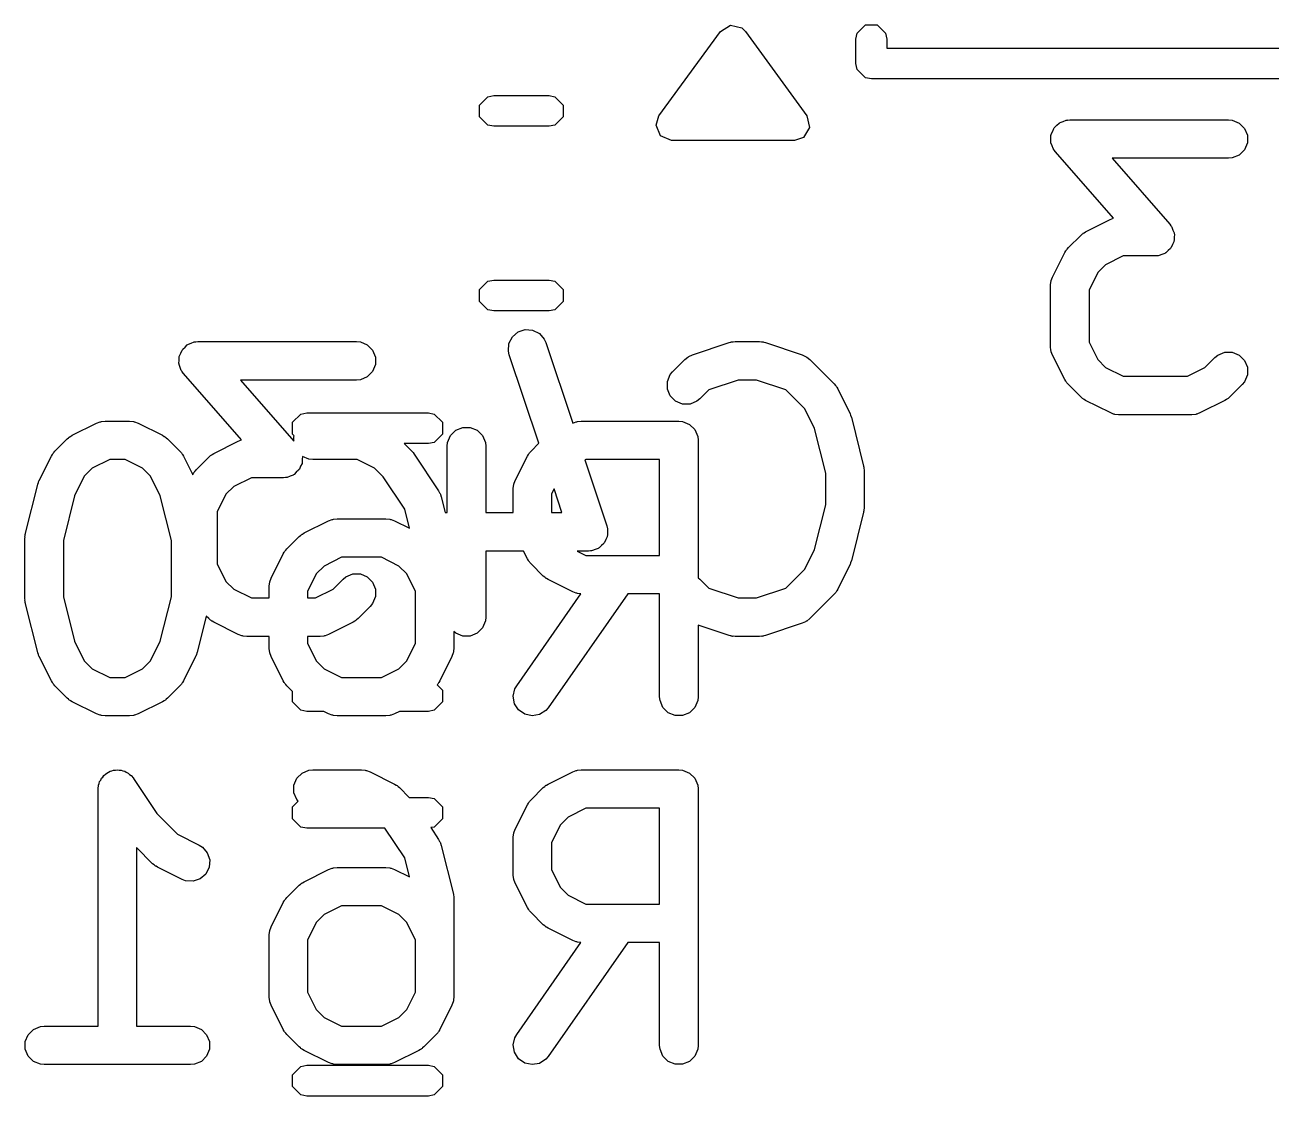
# Model space of a CAD drawing. Extents: x 3.99 to 8.09, y -5.39 to -1.7.
# Drawn here: x 5.6974 to 5.8888, y -2.9521 to -2.7876 of the extents above; entities that cross this region are included whole.
import ezdxf

# ---------------------------------------------------------------- set-up
doc = ezdxf.new("R2010")
doc.units = 0
doc.header["$MEASUREMENT"] = 0
doc.layers.add('BLACK', color=7, linetype='CONTINUOUS')

msp = doc.modelspace()

# ---------------------------------------------------------------- linework, layer by layer
at = {"layer": 'BLACK', "linetype": 'CONTINUOUS'}
for p, q in [((5.80419, -2.78857), (5.80573, -2.78763)), ((5.80573, -2.78763), (5.80749, -2.78805)), ((5.80749, -2.78805), (5.80801, -2.78857)), ((5.82518, -2.78886), (5.82646, -2.78758)), ((5.82646, -2.78758), (5.82827, -2.78758)), ((5.82827, -2.78758), (5.82954, -2.78886)), ((5.79474, -2.80156), (5.80419, -2.78857)), ((5.80801, -2.78857), (5.81746, -2.80156)), ((5.825, -2.78976), (5.82518, -2.78886)), ((5.825, -2.7935), (5.825, -2.78976)), ((5.82954, -2.78886), (5.82972, -2.78976)), ((5.82972, -2.78976), (5.82972, -2.79114)), ((5.82972, -2.79114), (5.91942, -2.79114)), ((5.82518, -2.79441), (5.825, -2.7935)), ((5.82646, -2.79569), (5.82518, -2.79441)), ((5.82736, -2.79587), (5.82646, -2.79569)), ((5.98957, -2.79587), (5.82736, -2.79587)), ((5.76719, -2.79988), (5.76847, -2.7986)), ((5.76719, -2.80169), (5.76719, -2.79988)), ((5.76847, -2.7986), (5.76938, -2.79843)), ((5.76938, -2.79843), (5.77787, -2.79843)), ((5.77787, -2.79843), (5.77877, -2.7986)), ((5.77877, -2.7986), (5.78005, -2.79988)), ((5.78005, -2.79988), (5.78005, -2.80169)), ((5.76847, -2.80297), (5.76719, -2.80169)), ((5.78005, -2.80169), (5.77877, -2.80297)), ((5.79429, -2.80295), (5.79474, -2.80156)), ((5.81746, -2.80156), (5.81788, -2.80332)), ((5.76938, -2.80315), (5.76847, -2.80297)), ((5.77787, -2.80315), (5.76938, -2.80315)), ((5.77877, -2.80297), (5.77787, -2.80315)), ((5.79498, -2.80462), (5.79429, -2.80295)), ((5.81788, -2.80332), (5.81694, -2.80486)), ((5.85521, -2.80391), (5.85539, -2.80347)), ((5.85539, -2.80347), (5.85546, -2.8034)), ((5.85546, -2.8034), (5.85551, -2.80331)), ((5.85551, -2.80331), (5.85587, -2.80299)), ((5.85587, -2.80299), (5.85621, -2.80266)), ((5.85621, -2.80266), (5.8563, -2.80262)), ((5.8563, -2.80262), (5.85637, -2.80255)), ((5.85637, -2.80255), (5.85683, -2.8024)), ((5.85683, -2.8024), (5.85727, -2.80221)), ((5.85727, -2.80221), (5.85741, -2.8022)), ((5.85741, -2.8022), (5.85746, -2.80218)), ((5.85746, -2.80218), (5.85754, -2.80219)), ((5.85754, -2.80219), (5.85785, -2.80216)), ((5.85785, -2.80216), (5.88222, -2.80216)), ((5.88222, -2.80216), (5.88279, -2.80221)), ((5.88279, -2.80221), (5.88386, -2.80266)), ((5.88386, -2.80266), (5.88467, -2.80347)), ((5.88467, -2.80347), (5.88511, -2.80453)), ((5.79665, -2.80531), (5.79498, -2.80462)), ((5.81555, -2.80531), (5.79665, -2.80531)), ((5.81694, -2.80486), (5.81555, -2.80531)), ((5.85492, -2.80549), (5.85495, -2.80501)), ((5.85495, -2.80559), (5.85492, -2.80549)), ((5.85495, -2.80453), (5.85499, -2.80444)), ((5.85495, -2.80501), (5.85495, -2.80453)), ((5.85495, -2.80569), (5.85495, -2.80559)), ((5.85513, -2.80613), (5.85495, -2.80569)), ((5.85499, -2.80434), (5.85521, -2.80391)), ((5.85499, -2.80444), (5.85499, -2.80434)), ((5.88511, -2.80569), (5.88467, -2.80675)), ((5.88511, -2.80453), (5.88511, -2.80569)), ((5.85529, -2.80658), (5.85513, -2.80613)), ((5.85537, -2.8067), (5.85529, -2.80658)), ((5.85539, -2.80675), (5.85537, -2.8067)), ((5.85545, -2.80681), (5.85539, -2.80675)), ((5.85562, -2.80706), (5.85545, -2.80681)), ((5.86456, -2.81726), (5.85562, -2.80706)), ((5.88386, -2.80757), (5.88279, -2.80801)), ((5.88467, -2.80675), (5.88386, -2.80757)), ((5.88222, -2.80806), (5.86435, -2.80806)), ((5.86435, -2.80806), (5.87319, -2.81816)), ((5.88279, -2.80801), (5.88222, -2.80806)), ((5.86027, -2.81934), (5.86402, -2.81747)), ((5.86402, -2.81747), (5.86456, -2.81726)), ((5.87319, -2.81816), (5.87337, -2.81841)), ((5.87337, -2.81841), (5.87342, -2.81847)), ((5.87342, -2.81847), (5.87345, -2.81852)), ((5.87345, -2.81852), (5.87353, -2.81864)), ((5.87353, -2.81864), (5.87368, -2.81909)), ((5.87368, -2.81909), (5.87387, -2.81953)), ((5.85763, -2.82177), (5.85951, -2.8199)), ((5.85951, -2.8199), (5.85973, -2.81971)), ((5.85973, -2.81971), (5.85978, -2.81965)), ((5.85978, -2.81965), (5.85987, -2.8196)), ((5.85987, -2.8196), (5.85995, -2.81953)), ((5.85995, -2.81953), (5.86003, -2.8195)), ((5.86003, -2.8195), (5.86027, -2.81934)), ((5.87382, -2.82088), (5.87361, -2.82131)), ((5.87383, -2.82078), (5.87382, -2.82088)), ((5.87387, -2.82069), (5.87383, -2.82078)), ((5.87387, -2.81953), (5.87387, -2.81963)), ((5.87387, -2.81963), (5.8739, -2.81973)), ((5.8739, -2.81973), (5.87387, -2.82021)), ((5.87387, -2.82021), (5.87387, -2.82069)), ((5.8552, -2.82629), (5.85708, -2.82254)), ((5.85708, -2.82254), (5.85724, -2.82229)), ((5.85724, -2.82229), (5.85727, -2.82222)), ((5.85727, -2.82222), (5.85733, -2.82214)), ((5.85733, -2.82214), (5.85739, -2.82205)), ((5.85739, -2.82205), (5.85745, -2.822)), ((5.85745, -2.822), (5.85763, -2.82177)), ((5.87199, -2.82282), (5.87155, -2.82301)), ((5.87244, -2.82267), (5.87199, -2.82282)), ((5.87252, -2.8226), (5.87244, -2.82267)), ((5.87261, -2.82256), (5.87252, -2.8226)), ((5.87295, -2.82223), (5.87261, -2.82256)), ((5.87331, -2.82191), (5.87295, -2.82223)), ((5.87335, -2.82182), (5.87331, -2.82191)), ((5.87342, -2.82175), (5.87335, -2.82182)), ((5.87361, -2.82131), (5.87342, -2.82175)), ((5.86334, -2.82441), (5.86215, -2.82561)), ((5.86604, -2.82306), (5.86334, -2.82441)), ((5.87097, -2.82306), (5.86604, -2.82306)), ((5.87127, -2.82303), (5.87097, -2.82306)), ((5.87135, -2.82304), (5.87127, -2.82303)), ((5.8714, -2.82302), (5.87135, -2.82304)), ((5.87155, -2.82301), (5.8714, -2.82302)), ((5.855, -2.82683), (5.8552, -2.82629)), ((5.86215, -2.82561), (5.8608, -2.82831)), ((5.76719, -2.82823), (5.76847, -2.82695)), ((5.76719, -2.83004), (5.76719, -2.82823)), ((5.76847, -2.82695), (5.76938, -2.82677)), ((5.76938, -2.82677), (5.77787, -2.82677)), ((5.77787, -2.82677), (5.77877, -2.82695)), ((5.77877, -2.82695), (5.78005, -2.82823)), ((5.78005, -2.82823), (5.78005, -2.83004)), ((5.85489, -2.82761), (5.85495, -2.82703)), ((5.85489, -2.83698), (5.85489, -2.82761)), ((5.85495, -2.82703), (5.85499, -2.82693)), ((5.85499, -2.82693), (5.855, -2.82683)), ((5.8608, -2.82831), (5.8608, -2.83628)), ((5.76847, -2.83132), (5.76719, -2.83004)), ((5.78005, -2.83004), (5.77877, -2.83132)), ((5.76938, -2.8315), (5.76847, -2.83132)), ((5.77787, -2.8315), (5.76938, -2.8315)), ((5.77877, -2.83132), (5.77787, -2.8315)), ((5.7731, -2.83473), (5.77419, -2.83436)), ((5.77419, -2.83436), (5.77534, -2.83444)), ((5.72292, -2.83645), (5.72336, -2.83627)), ((5.72336, -2.83627), (5.72351, -2.83626)), ((5.72351, -2.83626), (5.72356, -2.83624)), ((5.72356, -2.83624), (5.72364, -2.83624)), ((5.72364, -2.83624), (5.72394, -2.83621)), ((5.72394, -2.83621), (5.74831, -2.83621)), ((5.74831, -2.83621), (5.74889, -2.83627)), ((5.74889, -2.83627), (5.74995, -2.83671)), ((5.77171, -2.83651), (5.77223, -2.83548)), ((5.77223, -2.83548), (5.7731, -2.83473)), ((5.77534, -2.83444), (5.77637, -2.83496)), ((5.77637, -2.83496), (5.77712, -2.83583)), ((5.77712, -2.83583), (5.77736, -2.83636)), ((5.8055, -2.83636), (5.80578, -2.8363)), ((5.80578, -2.8363), (5.80585, -2.83627)), ((5.80585, -2.83627), (5.80596, -2.83626)), ((5.80596, -2.83626), (5.80606, -2.83624)), ((5.80606, -2.83624), (5.80614, -2.83624)), ((5.80614, -2.83624), (5.80643, -2.83621)), ((5.80643, -2.83621), (5.81018, -2.83621)), ((5.81018, -2.83621), (5.81047, -2.83624)), ((5.81047, -2.83624), (5.81055, -2.83624)), ((5.81055, -2.83624), (5.81065, -2.83626)), ((5.81065, -2.83626), (5.81076, -2.83627)), ((5.81076, -2.83627), (5.81083, -2.8363)), ((5.81083, -2.8363), (5.81111, -2.83636)), ((5.8608, -2.83628), (5.86215, -2.83898)), ((5.72109, -2.8384), (5.7213, -2.83797)), ((5.7213, -2.83797), (5.72149, -2.83753)), ((5.72149, -2.83753), (5.72156, -2.83746)), ((5.72156, -2.83746), (5.7216, -2.83737)), ((5.7216, -2.83737), (5.72196, -2.83705)), ((5.72196, -2.83705), (5.7223, -2.83671)), ((5.7223, -2.83671), (5.72239, -2.83667)), ((5.72239, -2.83667), (5.72247, -2.83661)), ((5.72247, -2.83661), (5.72292, -2.83645)), ((5.74995, -2.83671), (5.75077, -2.83753)), ((5.75077, -2.83753), (5.75121, -2.83859)), ((5.77163, -2.83766), (5.77171, -2.83651)), ((5.77176, -2.83823), (5.77163, -2.83766)), ((5.77629, -2.85183), (5.77176, -2.83823)), ((5.77736, -2.83636), (5.78149, -2.84873)), ((5.79934, -2.83848), (5.79987, -2.83824)), ((5.79987, -2.83824), (5.8055, -2.83636)), ((5.81111, -2.83636), (5.81674, -2.83824)), ((5.81674, -2.83824), (5.81727, -2.83848)), ((5.85495, -2.83756), (5.85489, -2.83698)), ((5.85499, -2.83766), (5.85495, -2.83756)), ((5.855, -2.83776), (5.85499, -2.83766)), ((5.8552, -2.8383), (5.855, -2.83776)), ((5.88058, -2.83828), (5.88164, -2.83784)), ((5.88164, -2.83784), (5.88279, -2.83784)), ((5.88279, -2.83784), (5.88386, -2.83828)), ((5.72101, -2.83955), (5.72104, -2.83907)), ((5.72104, -2.83964), (5.72101, -2.83955)), ((5.72104, -2.83859), (5.72108, -2.8385)), ((5.72104, -2.83907), (5.72104, -2.83859)), ((5.72104, -2.83974), (5.72104, -2.83964)), ((5.72123, -2.84019), (5.72104, -2.83974)), ((5.72108, -2.8385), (5.72109, -2.8384)), ((5.75121, -2.83974), (5.75077, -2.84081)), ((5.75121, -2.83859), (5.75121, -2.83974)), ((5.79684, -2.84083), (5.79872, -2.83895)), ((5.79872, -2.83895), (5.79917, -2.83859)), ((5.79917, -2.83859), (5.79926, -2.83855)), ((5.79926, -2.83855), (5.79934, -2.83848)), ((5.81727, -2.83848), (5.81735, -2.83855)), ((5.81735, -2.83855), (5.81744, -2.83859)), ((5.81744, -2.83859), (5.81789, -2.83895)), ((5.81789, -2.83895), (5.82164, -2.8427)), ((5.85708, -2.84205), (5.8552, -2.8383)), ((5.86215, -2.83898), (5.86334, -2.84018)), ((5.87859, -2.84018), (5.88013, -2.83864)), ((5.88013, -2.83864), (5.88058, -2.83828)), ((5.88386, -2.83828), (5.88467, -2.83909)), ((5.88467, -2.83909), (5.88511, -2.84016)), ((5.88511, -2.84016), (5.88511, -2.84131)), ((5.72138, -2.84064), (5.72123, -2.84019)), ((5.72146, -2.84075), (5.72138, -2.84064)), ((5.72149, -2.84081), (5.72146, -2.84075)), ((5.72154, -2.84086), (5.72149, -2.84081)), ((5.72172, -2.84111), (5.72154, -2.84086)), ((5.73065, -2.85132), (5.72172, -2.84111)), ((5.74889, -2.84206), (5.74831, -2.84212)), ((5.74995, -2.84162), (5.74889, -2.84206)), ((5.75077, -2.84081), (5.74995, -2.84162)), ((5.79604, -2.84234), (5.79648, -2.84128)), ((5.79648, -2.84128), (5.79684, -2.84083)), ((5.85724, -2.8423), (5.85708, -2.84205)), ((5.86334, -2.84018), (5.86604, -2.84153)), ((5.86604, -2.84153), (5.8759, -2.84153)), ((5.8759, -2.84153), (5.87859, -2.84018)), ((5.88511, -2.84131), (5.88467, -2.84237)), ((5.74831, -2.84212), (5.73045, -2.84212)), ((5.73045, -2.84212), (5.73867, -2.85151)), ((5.79604, -2.84349), (5.79604, -2.84234)), ((5.79648, -2.84456), (5.79604, -2.84349)), ((5.8024, -2.84362), (5.80102, -2.845)), ((5.80691, -2.84212), (5.8024, -2.84362)), ((5.8097, -2.84212), (5.80691, -2.84212)), ((5.81421, -2.84362), (5.8097, -2.84212)), ((5.81713, -2.84654), (5.81421, -2.84362)), ((5.82164, -2.8427), (5.82183, -2.84293)), ((5.82183, -2.84293), (5.82189, -2.84298)), ((5.82189, -2.84298), (5.82194, -2.84307)), ((5.82194, -2.84307), (5.82201, -2.84315)), ((5.82201, -2.84315), (5.82204, -2.84322)), ((5.82204, -2.84322), (5.82219, -2.84347)), ((5.82219, -2.84347), (5.82407, -2.84722)), ((5.85727, -2.84237), (5.85724, -2.8423)), ((5.85733, -2.84245), (5.85727, -2.84237)), ((5.85739, -2.84254), (5.85733, -2.84245)), ((5.85745, -2.84259), (5.85739, -2.84254)), ((5.85763, -2.84282), (5.85745, -2.84259)), ((5.85951, -2.84469), (5.85763, -2.84282)), ((5.88431, -2.84282), (5.88243, -2.84469)), ((5.88467, -2.84237), (5.88431, -2.84282)), ((5.79729, -2.84537), (5.79648, -2.84456)), ((5.79836, -2.84581), (5.79729, -2.84537)), ((5.79951, -2.84581), (5.79836, -2.84581)), ((5.80057, -2.84537), (5.79951, -2.84581)), ((5.80102, -2.845), (5.80057, -2.84537)), ((5.85973, -2.84488), (5.85951, -2.84469)), ((5.85978, -2.84494), (5.85973, -2.84488)), ((5.85987, -2.84499), (5.85978, -2.84494)), ((5.85995, -2.84506), (5.85987, -2.84499)), ((5.86003, -2.84509), (5.85995, -2.84506)), ((5.86027, -2.84525), (5.86003, -2.84509)), ((5.86402, -2.84712), (5.86027, -2.84525)), ((5.88166, -2.84525), (5.87791, -2.84712)), ((5.88191, -2.84509), (5.88166, -2.84525)), ((5.88198, -2.84506), (5.88191, -2.84509)), ((5.88206, -2.84499), (5.88198, -2.84506)), ((5.88215, -2.84494), (5.88206, -2.84499)), ((5.8822, -2.84488), (5.88215, -2.84494)), ((5.88243, -2.84469), (5.8822, -2.84488)), ((5.73848, -2.8486), (5.73976, -2.84733)), ((5.73976, -2.84733), (5.74066, -2.84715)), ((5.74066, -2.84715), (5.75934, -2.84715)), ((5.75934, -2.84715), (5.76024, -2.84733)), ((5.76024, -2.84733), (5.76152, -2.8486)), ((5.81864, -2.84957), (5.81713, -2.84654)), ((5.82407, -2.84722), (5.82409, -2.84726)), ((5.82409, -2.84726), (5.8241, -2.84728)), ((5.8241, -2.84728), (5.82418, -2.84752)), ((5.82418, -2.84752), (5.82428, -2.84776)), ((5.82428, -2.84776), (5.82428, -2.84778)), ((5.82428, -2.84778), (5.82429, -2.84782)), ((5.86456, -2.84733), (5.86402, -2.84712)), ((5.86467, -2.84734), (5.86456, -2.84733)), ((5.86477, -2.84738), (5.86467, -2.84734)), ((5.86534, -2.84743), (5.86477, -2.84738)), ((5.87659, -2.84743), (5.86534, -2.84743)), ((5.87717, -2.84738), (5.87659, -2.84743)), ((5.87727, -2.84734), (5.87717, -2.84738)), ((5.87737, -2.84733), (5.87727, -2.84734)), ((5.87791, -2.84712), (5.87737, -2.84733)), ((5.70462, -2.8506), (5.70837, -2.84873)), ((5.70837, -2.84873), (5.70891, -2.84852)), ((5.70891, -2.84852), (5.70902, -2.84852)), ((5.70902, -2.84852), (5.70912, -2.84847)), ((5.70912, -2.84847), (5.70969, -2.84842)), ((5.70969, -2.84842), (5.71344, -2.84842)), ((5.71344, -2.84842), (5.71402, -2.84847)), ((5.71402, -2.84847), (5.71412, -2.84852)), ((5.71412, -2.84852), (5.71422, -2.84852)), ((5.71422, -2.84852), (5.71476, -2.84873)), ((5.71476, -2.84873), (5.71851, -2.8506)), ((5.73848, -2.85041), (5.73848, -2.8486)), ((5.76152, -2.8486), (5.76152, -2.85041)), ((5.76355, -2.84983), (5.76461, -2.84939)), ((5.76461, -2.84939), (5.76576, -2.84939)), ((5.76576, -2.84939), (5.76683, -2.84983)), ((5.78149, -2.84873), (5.78203, -2.84852)), ((5.78149, -2.84873), (5.78149, -2.84873)), ((5.78203, -2.84852), (5.78213, -2.84852)), ((5.78213, -2.84852), (5.78223, -2.84847)), ((5.78223, -2.84847), (5.78281, -2.84842)), ((5.78281, -2.84842), (5.79781, -2.84842)), ((5.79781, -2.84842), (5.79838, -2.84847)), ((5.79838, -2.84847), (5.79945, -2.84892)), ((5.79945, -2.84892), (5.80026, -2.84973)), ((5.82035, -2.8564), (5.81864, -2.84957)), ((5.82429, -2.84782), (5.82617, -2.85532)), ((5.70198, -2.85303), (5.70386, -2.85116)), ((5.70386, -2.85116), (5.70408, -2.85097)), ((5.70408, -2.85097), (5.70413, -2.85091)), ((5.70413, -2.85091), (5.70422, -2.85086)), ((5.70422, -2.85086), (5.7043, -2.85079)), ((5.7043, -2.85079), (5.70437, -2.85076)), ((5.70437, -2.85076), (5.70462, -2.8506)), ((5.71851, -2.8506), (5.71876, -2.85076)), ((5.71876, -2.85076), (5.71883, -2.85079)), ((5.71883, -2.85079), (5.71891, -2.85086)), ((5.71891, -2.85086), (5.719, -2.85091)), ((5.719, -2.85091), (5.71905, -2.85097)), ((5.71905, -2.85097), (5.71928, -2.85116)), ((5.71928, -2.85116), (5.72115, -2.85303)), ((5.72637, -2.8534), (5.73012, -2.85152)), ((5.73012, -2.85152), (5.73065, -2.85132)), ((5.73872, -2.85066), (5.73848, -2.85041)), ((5.73867, -2.85079), (5.73872, -2.85066)), ((5.73867, -2.85151), (5.73867, -2.85079)), ((5.76152, -2.85041), (5.76024, -2.85169)), ((5.76229, -2.85171), (5.76273, -2.85065)), ((5.76273, -2.85065), (5.76355, -2.84983)), ((5.76683, -2.84983), (5.76764, -2.85065)), ((5.76764, -2.85065), (5.76808, -2.85171)), ((5.80026, -2.84973), (5.8007, -2.85079)), ((5.8007, -2.85079), (5.80076, -2.85137)), ((5.80076, -2.85137), (5.80076, -2.87249)), ((5.70143, -2.8538), (5.70158, -2.85355)), ((5.70158, -2.85355), (5.70161, -2.85348)), ((5.70161, -2.85348), (5.70168, -2.8534)), ((5.70168, -2.8534), (5.70174, -2.85331)), ((5.70174, -2.85331), (5.70179, -2.85326)), ((5.70179, -2.85326), (5.70198, -2.85303)), ((5.72115, -2.85303), (5.72134, -2.85326)), ((5.72134, -2.85326), (5.7214, -2.85331)), ((5.7214, -2.85331), (5.72145, -2.8534)), ((5.72145, -2.8534), (5.72152, -2.85348)), ((5.72152, -2.85348), (5.72155, -2.85355)), ((5.72155, -2.85355), (5.72171, -2.8538)), ((5.72612, -2.85355), (5.72637, -2.8534)), ((5.75934, -2.85187), (5.75561, -2.85187)), ((5.75561, -2.85187), (5.75677, -2.85303)), ((5.75677, -2.85303), (5.75678, -2.85303)), ((5.75678, -2.85303), (5.75678, -2.85303)), ((5.75678, -2.85303), (5.75697, -2.85326)), ((5.75697, -2.85326), (5.75714, -2.85348)), ((5.75714, -2.85348), (5.75714, -2.85348)), ((5.75714, -2.85348), (5.75714, -2.85348)), ((5.75714, -2.85348), (5.76089, -2.85911)), ((5.76024, -2.85169), (5.75934, -2.85187)), ((5.76223, -2.85229), (5.76229, -2.85171)), ((5.76223, -2.86246), (5.76223, -2.85229)), ((5.76808, -2.85171), (5.76814, -2.85229)), ((5.76814, -2.85229), (5.76814, -2.86246)), ((5.77454, -2.8538), (5.7747, -2.85355)), ((5.7747, -2.85355), (5.77473, -2.85348)), ((5.77473, -2.85348), (5.7748, -2.8534)), ((5.7748, -2.8534), (5.77485, -2.85331)), ((5.77485, -2.85331), (5.77491, -2.85326)), ((5.77491, -2.85326), (5.7751, -2.85303)), ((5.7751, -2.85303), (5.77629, -2.85183)), ((5.69955, -2.85755), (5.70143, -2.8538)), ((5.71039, -2.85432), (5.70769, -2.85567)), ((5.71274, -2.85432), (5.71039, -2.85432)), ((5.71544, -2.85567), (5.71274, -2.85432)), ((5.72171, -2.8538), (5.72314, -2.85666)), ((5.72373, -2.85583), (5.7256, -2.85395)), ((5.7256, -2.85395), (5.72583, -2.85377)), ((5.72583, -2.85377), (5.72588, -2.85371)), ((5.72588, -2.85371), (5.72597, -2.85365)), ((5.72597, -2.85365), (5.72605, -2.85358)), ((5.72605, -2.85358), (5.72612, -2.85355)), ((5.7397, -2.85536), (5.73952, -2.8558)), ((5.73992, -2.85493), (5.7397, -2.85536)), ((5.73996, -2.85474), (5.73992, -2.85483)), ((5.73992, -2.85483), (5.73992, -2.85493)), ((5.73999, -2.85385), (5.73996, -2.85426)), ((5.73996, -2.85426), (5.73996, -2.85474)), ((5.74099, -2.85427), (5.73999, -2.85385)), ((5.74156, -2.85432), (5.74099, -2.85427)), ((5.74837, -2.85432), (5.74156, -2.85432)), ((5.75106, -2.85567), (5.74837, -2.85432)), ((5.77267, -2.85755), (5.77454, -2.8538)), ((5.78351, -2.85432), (5.78337, -2.85439)), ((5.78337, -2.85439), (5.78673, -2.86448)), ((5.79485, -2.85432), (5.78351, -2.85432)), ((5.79485, -2.86904), (5.79485, -2.85432)), ((5.82617, -2.85532), (5.82618, -2.85542)), ((5.82618, -2.85542), (5.8262, -2.85546)), ((5.8262, -2.85546), (5.82622, -2.85568)), ((5.70649, -2.85687), (5.70498, -2.8599)), ((5.70769, -2.85567), (5.70649, -2.85687)), ((5.71664, -2.85687), (5.71544, -2.85567)), ((5.71816, -2.8599), (5.71664, -2.85687)), ((5.72314, -2.85666), (5.72317, -2.85659)), ((5.72317, -2.85659), (5.72333, -2.85635)), ((5.72333, -2.85635), (5.72336, -2.85627)), ((5.72336, -2.85627), (5.72343, -2.85619)), ((5.72343, -2.85619), (5.72348, -2.8561)), ((5.72348, -2.8561), (5.72354, -2.85605)), ((5.72354, -2.85605), (5.72373, -2.85583)), ((5.73214, -2.85712), (5.72944, -2.85847)), ((5.73706, -2.85712), (5.73214, -2.85712)), ((5.73737, -2.85709), (5.73706, -2.85712)), ((5.73745, -2.85709), (5.73737, -2.85709)), ((5.7375, -2.85707), (5.73745, -2.85709)), ((5.73764, -2.85706), (5.7375, -2.85707)), ((5.73808, -2.85688), (5.73764, -2.85706)), ((5.73854, -2.85672), (5.73808, -2.85688)), ((5.73861, -2.85666), (5.73854, -2.85672)), ((5.7387, -2.85662), (5.73861, -2.85666)), ((5.73904, -2.85628), (5.7387, -2.85662)), ((5.7394, -2.85596), (5.73904, -2.85628)), ((5.73945, -2.85587), (5.7394, -2.85596)), ((5.73952, -2.8558), (5.73945, -2.85587)), ((5.75239, -2.857), (5.75106, -2.85567)), ((5.7557, -2.86196), (5.75239, -2.857)), ((5.82035, -2.8613), (5.82035, -2.8564)), ((5.82622, -2.85568), (5.82625, -2.8559)), ((5.82625, -2.8559), (5.82625, -2.85594)), ((5.82625, -2.85594), (5.82626, -2.85604)), ((5.82626, -2.85604), (5.82626, -2.86166)), ((5.69745, -2.86565), (5.69933, -2.85815)), ((5.69933, -2.85815), (5.69934, -2.85811)), ((5.69934, -2.85811), (5.69935, -2.85809)), ((5.69935, -2.85809), (5.69944, -2.85785)), ((5.69944, -2.85785), (5.69952, -2.85761)), ((5.69952, -2.85761), (5.69954, -2.85759)), ((5.69954, -2.85759), (5.69955, -2.85755)), ((5.72944, -2.85847), (5.72824, -2.85966)), ((5.76089, -2.85911), (5.76106, -2.85942)), ((5.77236, -2.85887), (5.77241, -2.85829)), ((5.77236, -2.86246), (5.77236, -2.85887)), ((5.77241, -2.85829), (5.77245, -2.8582)), ((5.77245, -2.8582), (5.77246, -2.85809)), ((5.77246, -2.85809), (5.77267, -2.85755)), ((5.77863, -2.85883), (5.77826, -2.85957)), ((5.77984, -2.86246), (5.77863, -2.85883)), ((5.70498, -2.8599), (5.70327, -2.86673)), ((5.71986, -2.86673), (5.71816, -2.8599)), ((5.72824, -2.85966), (5.72689, -2.86236)), ((5.76106, -2.85942), (5.76111, -2.85948)), ((5.76111, -2.85948), (5.76113, -2.85955)), ((5.76113, -2.85955), (5.76117, -2.85962)), ((5.76117, -2.85962), (5.76118, -2.85969)), ((5.76118, -2.85969), (5.7613, -2.86003)), ((5.7613, -2.86003), (5.76191, -2.86246)), ((5.77826, -2.85957), (5.77826, -2.86246)), ((5.72689, -2.86236), (5.72689, -2.87034)), ((5.75643, -2.86487), (5.7557, -2.86196)), ((5.76191, -2.86246), (5.76223, -2.86246)), ((5.76814, -2.86246), (5.77236, -2.86246)), ((5.77826, -2.86246), (5.77984, -2.86246)), ((5.81864, -2.86813), (5.82035, -2.8613)), ((5.82617, -2.86238), (5.82429, -2.86988)), ((5.82618, -2.86228), (5.82617, -2.86238)), ((5.8262, -2.86224), (5.82618, -2.86228)), ((5.82622, -2.86202), (5.8262, -2.86224)), ((5.82625, -2.86181), (5.82622, -2.86202)), ((5.82626, -2.86166), (5.82625, -2.86176)), ((5.82625, -2.86176), (5.82625, -2.86181)), ((5.74024, -2.8656), (5.74399, -2.86373)), ((5.74399, -2.86373), (5.74453, -2.86352)), ((5.74453, -2.86352), (5.74464, -2.86351)), ((5.74464, -2.86351), (5.74474, -2.86347)), ((5.74474, -2.86347), (5.74531, -2.86342)), ((5.74531, -2.86342), (5.75281, -2.86342)), ((5.75281, -2.86342), (5.75339, -2.86347)), ((5.75339, -2.86347), (5.75349, -2.86351)), ((5.75349, -2.86351), (5.75359, -2.86352)), ((5.75359, -2.86352), (5.75413, -2.86373)), ((5.75413, -2.86373), (5.75643, -2.86487)), ((5.78673, -2.86448), (5.7868, -2.86476)), ((5.7868, -2.86476), (5.78683, -2.86484)), ((5.78683, -2.86484), (5.78683, -2.8649)), ((5.78683, -2.8649), (5.78686, -2.86504)), ((5.69737, -2.86623), (5.6974, -2.86601)), ((5.69738, -2.86627), (5.69737, -2.86623)), ((5.69737, -2.86637), (5.69738, -2.86627)), ((5.69737, -2.87574), (5.69737, -2.86637)), ((5.6974, -2.86601), (5.69742, -2.86579)), ((5.69742, -2.86579), (5.69744, -2.86575)), ((5.69744, -2.86575), (5.69745, -2.86565)), ((5.70327, -2.86673), (5.70327, -2.87538)), ((5.71986, -2.87538), (5.71986, -2.86673)), ((5.7376, -2.86803), (5.73948, -2.86616)), ((5.73948, -2.86616), (5.7397, -2.86597)), ((5.7397, -2.86597), (5.73975, -2.86591)), ((5.73975, -2.86591), (5.73984, -2.86586)), ((5.73984, -2.86586), (5.73992, -2.86579)), ((5.73992, -2.86579), (5.73999, -2.86576)), ((5.73999, -2.86576), (5.74024, -2.8656)), ((5.78657, -2.86662), (5.78639, -2.86705)), ((5.78678, -2.86619), (5.78657, -2.86662)), ((5.78679, -2.86609), (5.78678, -2.86619)), ((5.78683, -2.86599), (5.78679, -2.86609)), ((5.78686, -2.86504), (5.78683, -2.86552)), ((5.78683, -2.86552), (5.78683, -2.86599)), ((5.73517, -2.87255), (5.73705, -2.8688)), ((5.73705, -2.8688), (5.7372, -2.86855)), ((5.7372, -2.86855), (5.73723, -2.86848)), ((5.73723, -2.86848), (5.7373, -2.8684)), ((5.7373, -2.8684), (5.73736, -2.86831)), ((5.73736, -2.86831), (5.73742, -2.86826)), ((5.73742, -2.86826), (5.7376, -2.86803)), ((5.77394, -2.86837), (5.76814, -2.86837)), ((5.76814, -2.86837), (5.76814, -2.87854)), ((5.77454, -2.86956), (5.77394, -2.86837)), ((5.78393, -2.86837), (5.78216, -2.86837)), ((5.78216, -2.86837), (5.78351, -2.86904)), ((5.78422, -2.86834), (5.78393, -2.86837)), ((5.7843, -2.86834), (5.78422, -2.86834)), ((5.78436, -2.86832), (5.7843, -2.86834)), ((5.78451, -2.86831), (5.78436, -2.86832)), ((5.78495, -2.86813), (5.78451, -2.86831)), ((5.7854, -2.86798), (5.78495, -2.86813)), ((5.78548, -2.86791), (5.7854, -2.86798)), ((5.78557, -2.86787), (5.78548, -2.86791)), ((5.78591, -2.86753), (5.78557, -2.86787)), ((5.78627, -2.86722), (5.78591, -2.86753)), ((5.78631, -2.86713), (5.78627, -2.86722)), ((5.78639, -2.86705), (5.78631, -2.86713)), ((5.81713, -2.87116), (5.81864, -2.86813)), ((5.72689, -2.87034), (5.72824, -2.87304)), ((5.74331, -2.87067), (5.74212, -2.87187)), ((5.74601, -2.86932), (5.74331, -2.87067)), ((5.75212, -2.86932), (5.74601, -2.86932)), ((5.75481, -2.87067), (5.75212, -2.86932)), ((5.75601, -2.87187), (5.75481, -2.87067)), ((5.7747, -2.86981), (5.77454, -2.86956)), ((5.77473, -2.86988), (5.7747, -2.86981)), ((5.7748, -2.86997), (5.77473, -2.86988)), ((5.77485, -2.87005), (5.7748, -2.86997)), ((5.77491, -2.87011), (5.77485, -2.87005)), ((5.7751, -2.87033), (5.77491, -2.87011)), ((5.77697, -2.87221), (5.7751, -2.87033)), ((5.78351, -2.86904), (5.79485, -2.86904)), ((5.82407, -2.87048), (5.82219, -2.87423)), ((5.82409, -2.87044), (5.82407, -2.87048)), ((5.8241, -2.87042), (5.82409, -2.87044)), ((5.82418, -2.87018), (5.8241, -2.87042)), ((5.82428, -2.86994), (5.82418, -2.87018)), ((5.82429, -2.86988), (5.82428, -2.86992)), ((5.82428, -2.86992), (5.82428, -2.86994)), ((5.73497, -2.87309), (5.73517, -2.87255)), ((5.74212, -2.87187), (5.74077, -2.87457)), ((5.74622, -2.8727), (5.74667, -2.87233)), ((5.74667, -2.87233), (5.74774, -2.87189)), ((5.74774, -2.87189), (5.74889, -2.87189)), ((5.74889, -2.87189), (5.74995, -2.87233)), ((5.74995, -2.87233), (5.75077, -2.87315)), ((5.75736, -2.87457), (5.75601, -2.87187)), ((5.7772, -2.87239), (5.77697, -2.87221)), ((5.77725, -2.87245), (5.7772, -2.87239)), ((5.77734, -2.87251), (5.77725, -2.87245)), ((5.77742, -2.87257), (5.77734, -2.87251)), ((5.77749, -2.8726), (5.77742, -2.87257)), ((5.77774, -2.87276), (5.77749, -2.8726)), ((5.80076, -2.87249), (5.80102, -2.8727)), ((5.81421, -2.87408), (5.81713, -2.87116)), ((5.72824, -2.87304), (5.72944, -2.87423)), ((5.72944, -2.87423), (5.73214, -2.87558)), ((5.73486, -2.87387), (5.73492, -2.87329)), ((5.73486, -2.87558), (5.73486, -2.87387)), ((5.73492, -2.87329), (5.73496, -2.87319)), ((5.73496, -2.87319), (5.73497, -2.87309)), ((5.74077, -2.87457), (5.74077, -2.87558)), ((5.74199, -2.87558), (5.74469, -2.87423)), ((5.74469, -2.87423), (5.74622, -2.8727)), ((5.75077, -2.87315), (5.75121, -2.87421)), ((5.75121, -2.87421), (5.75121, -2.87536)), ((5.75736, -2.88254), (5.75736, -2.87457)), ((5.78149, -2.87463), (5.77774, -2.87276)), ((5.80102, -2.8727), (5.8024, -2.87408)), ((5.8024, -2.87408), (5.80691, -2.87558)), ((5.8097, -2.87558), (5.81421, -2.87408)), ((5.82201, -2.87455), (5.82194, -2.87463)), ((5.82204, -2.87448), (5.82201, -2.87455)), ((5.82219, -2.87423), (5.82204, -2.87448)), ((5.69738, -2.87584), (5.69737, -2.87574)), ((5.69737, -2.87589), (5.69738, -2.87584)), ((5.6974, -2.8761), (5.69737, -2.87589)), ((5.69742, -2.87632), (5.6974, -2.8761)), ((5.69744, -2.87636), (5.69742, -2.87632)), ((5.69745, -2.87646), (5.69744, -2.87636)), ((5.69933, -2.88396), (5.69745, -2.87646)), ((5.70327, -2.87538), (5.70498, -2.88221)), ((5.71816, -2.88221), (5.71986, -2.87538)), ((5.73214, -2.87558), (5.73486, -2.87558)), ((5.74077, -2.87558), (5.74199, -2.87558)), ((5.75077, -2.87643), (5.7504, -2.87687)), ((5.75121, -2.87536), (5.75077, -2.87643)), ((5.77289, -2.88905), (5.78276, -2.87494)), ((5.78997, -2.87495), (5.77773, -2.89243)), ((5.78203, -2.87484), (5.78149, -2.87463)), ((5.78213, -2.87485), (5.78203, -2.87484)), ((5.78223, -2.87489), (5.78213, -2.87485)), ((5.78276, -2.87494), (5.78223, -2.87489)), ((5.79485, -2.87495), (5.78997, -2.87495)), ((5.79485, -2.89074), (5.79485, -2.87495)), ((5.80691, -2.87558), (5.8097, -2.87558)), ((5.82164, -2.875), (5.81789, -2.87875)), ((5.82183, -2.87477), (5.82164, -2.875)), ((5.82189, -2.87472), (5.82183, -2.87477)), ((5.82194, -2.87463), (5.82189, -2.87472)), ((5.72521, -2.87835), (5.72381, -2.88396)), ((5.7256, -2.87875), (5.72521, -2.87835)), ((5.7504, -2.87687), (5.74853, -2.87875)), ((5.72583, -2.87894), (5.7256, -2.87875)), ((5.72588, -2.87899), (5.72583, -2.87894)), ((5.72597, -2.87905), (5.72588, -2.87899)), ((5.72605, -2.87912), (5.72597, -2.87905)), ((5.72612, -2.87915), (5.72605, -2.87912)), ((5.72637, -2.8793), (5.72612, -2.87915)), ((5.73012, -2.88118), (5.72637, -2.8793)), ((5.74776, -2.8793), (5.74401, -2.88118)), ((5.74801, -2.87915), (5.74776, -2.8793)), ((5.74808, -2.87912), (5.74801, -2.87915)), ((5.74816, -2.87905), (5.74808, -2.87912)), ((5.74825, -2.87899), (5.74816, -2.87905)), ((5.7483, -2.87894), (5.74825, -2.87899)), ((5.74853, -2.87875), (5.7483, -2.87894)), ((5.76764, -2.88018), (5.76683, -2.88099)), ((5.76808, -2.87911), (5.76764, -2.88018)), ((5.76814, -2.87854), (5.76808, -2.87911)), ((5.8055, -2.88134), (5.80076, -2.87976)), ((5.80076, -2.87976), (5.80076, -2.89074)), ((5.81674, -2.87946), (5.81111, -2.88134)), ((5.81727, -2.87923), (5.81674, -2.87946)), ((5.81735, -2.87916), (5.81727, -2.87923)), ((5.81744, -2.87912), (5.81735, -2.87916)), ((5.81789, -2.87875), (5.81744, -2.87912)), ((5.70498, -2.88221), (5.70649, -2.88524)), ((5.71664, -2.88524), (5.71816, -2.88221)), ((5.73066, -2.88138), (5.73012, -2.88118)), ((5.73077, -2.88139), (5.73066, -2.88138)), ((5.73086, -2.88143), (5.73077, -2.88139)), ((5.73144, -2.88149), (5.73086, -2.88143)), ((5.73486, -2.88149), (5.73144, -2.88149)), ((5.73486, -2.88324), (5.73486, -2.88149)), ((5.74269, -2.88149), (5.74077, -2.88149)), ((5.74077, -2.88149), (5.74077, -2.88254)), ((5.74326, -2.88143), (5.74269, -2.88149)), ((5.74336, -2.88139), (5.74326, -2.88143)), ((5.74347, -2.88138), (5.74336, -2.88139)), ((5.74401, -2.88118), (5.74347, -2.88138)), ((5.76355, -2.88099), (5.76326, -2.88071)), ((5.76326, -2.88071), (5.76326, -2.88324)), ((5.76461, -2.88143), (5.76355, -2.88099)), ((5.76576, -2.88143), (5.76461, -2.88143)), ((5.76683, -2.88099), (5.76576, -2.88143)), ((5.80578, -2.8814), (5.8055, -2.88134)), ((5.80585, -2.88143), (5.80578, -2.8814)), ((5.80596, -2.88144), (5.80585, -2.88143)), ((5.80606, -2.88147), (5.80596, -2.88144)), ((5.80614, -2.88146), (5.80606, -2.88147)), ((5.80643, -2.88149), (5.80614, -2.88146)), ((5.81018, -2.88149), (5.80643, -2.88149)), ((5.81047, -2.88146), (5.81018, -2.88149)), ((5.81055, -2.88147), (5.81047, -2.88146)), ((5.81065, -2.88144), (5.81055, -2.88147)), ((5.81076, -2.88143), (5.81065, -2.88144)), ((5.81083, -2.8814), (5.81076, -2.88143)), ((5.81111, -2.88134), (5.81083, -2.8814)), ((5.69934, -2.884), (5.69933, -2.88396)), ((5.69935, -2.88402), (5.69934, -2.884)), ((5.69944, -2.88426), (5.69935, -2.88402)), ((5.72379, -2.88402), (5.7237, -2.88426)), ((5.72381, -2.88396), (5.72379, -2.884)), ((5.72379, -2.884), (5.72379, -2.88402)), ((5.73492, -2.88382), (5.73486, -2.88324)), ((5.73496, -2.88392), (5.73492, -2.88382)), ((5.73497, -2.88402), (5.73496, -2.88392)), ((5.73517, -2.88456), (5.73497, -2.88402)), ((5.74077, -2.88254), (5.74212, -2.88524)), ((5.75601, -2.88524), (5.75736, -2.88254)), ((5.76316, -2.88402), (5.76295, -2.88456)), ((5.76317, -2.88392), (5.76316, -2.88402)), ((5.76321, -2.88382), (5.76317, -2.88392)), ((5.76326, -2.88324), (5.76321, -2.88382)), ((5.69952, -2.8845), (5.69944, -2.88426)), ((5.69954, -2.88452), (5.69952, -2.8845)), ((5.69955, -2.88456), (5.69954, -2.88452)), ((5.70143, -2.88831), (5.69955, -2.88456)), ((5.70649, -2.88524), (5.70769, -2.88644)), ((5.71544, -2.88644), (5.71664, -2.88524)), ((5.72358, -2.88456), (5.72171, -2.88831)), ((5.7236, -2.88452), (5.72358, -2.88456)), ((5.72361, -2.8845), (5.7236, -2.88452)), ((5.7237, -2.88426), (5.72361, -2.8845)), ((5.73705, -2.88831), (5.73517, -2.88456)), ((5.74212, -2.88524), (5.74331, -2.88644)), ((5.75481, -2.88644), (5.75601, -2.88524)), ((5.76295, -2.88456), (5.76108, -2.88831)), ((5.70769, -2.88644), (5.71039, -2.88779)), ((5.71039, -2.88779), (5.71274, -2.88779)), ((5.71274, -2.88779), (5.71544, -2.88644)), ((5.74331, -2.88644), (5.74601, -2.88779)), ((5.74601, -2.88779), (5.75212, -2.88779)), ((5.75212, -2.88779), (5.75481, -2.88644)), ((5.70158, -2.88856), (5.70143, -2.88831)), ((5.70161, -2.88863), (5.70158, -2.88856)), ((5.70168, -2.88871), (5.70161, -2.88863)), ((5.70174, -2.8888), (5.70168, -2.88871)), ((5.70179, -2.88885), (5.70174, -2.8888)), ((5.70198, -2.88908), (5.70179, -2.88885)), ((5.70386, -2.89095), (5.70198, -2.88908)), ((5.72115, -2.88908), (5.71928, -2.89095)), ((5.72134, -2.88885), (5.72115, -2.88908)), ((5.7214, -2.8888), (5.72134, -2.88885)), ((5.72145, -2.88871), (5.7214, -2.8888)), ((5.72152, -2.88863), (5.72145, -2.88871)), ((5.72155, -2.88856), (5.72152, -2.88863)), ((5.72171, -2.88831), (5.72155, -2.88856)), ((5.7372, -2.88856), (5.73705, -2.88831)), ((5.73723, -2.88863), (5.7372, -2.88856)), ((5.7373, -2.88871), (5.73723, -2.88863)), ((5.73736, -2.8888), (5.7373, -2.88871)), ((5.73742, -2.88885), (5.73736, -2.8888)), ((5.7376, -2.88908), (5.73742, -2.88885)), ((5.73848, -2.88996), (5.7376, -2.88908)), ((5.76071, -2.88885), (5.76067, -2.8889)), ((5.76067, -2.8889), (5.76152, -2.88975)), ((5.76077, -2.8888), (5.76071, -2.88885)), ((5.76083, -2.88871), (5.76077, -2.8888)), ((5.76089, -2.88863), (5.76083, -2.88871)), ((5.76092, -2.88856), (5.76089, -2.88863)), ((5.76108, -2.88831), (5.76092, -2.88856)), ((5.76152, -2.88975), (5.76152, -2.89155)), ((5.77236, -2.89068), (5.77261, -2.88955)), ((5.77261, -2.88955), (5.77289, -2.88905)), ((5.70408, -2.89114), (5.70386, -2.89095)), ((5.70413, -2.8912), (5.70408, -2.89114)), ((5.70422, -2.89125), (5.70413, -2.8912)), ((5.7043, -2.89132), (5.70422, -2.89125)), ((5.70437, -2.89135), (5.7043, -2.89132)), ((5.70462, -2.89151), (5.70437, -2.89135)), ((5.70837, -2.89338), (5.70462, -2.89151)), ((5.71851, -2.89151), (5.71476, -2.89338)), ((5.71876, -2.89135), (5.71851, -2.89151)), ((5.71883, -2.89132), (5.71876, -2.89135)), ((5.71891, -2.89125), (5.71883, -2.89132)), ((5.719, -2.8912), (5.71891, -2.89125)), ((5.71905, -2.89114), (5.719, -2.8912)), ((5.71928, -2.89095), (5.71905, -2.89114)), ((5.73848, -2.89155), (5.73848, -2.88996)), ((5.73976, -2.89283), (5.73848, -2.89155)), ((5.76152, -2.89155), (5.76024, -2.89283)), ((5.77256, -2.89181), (5.77236, -2.89068)), ((5.77318, -2.89278), (5.77256, -2.89181)), ((5.79491, -2.89132), (5.79485, -2.89074)), ((5.79535, -2.89238), (5.79491, -2.89132)), ((5.8007, -2.89132), (5.80026, -2.89238)), ((5.80076, -2.89074), (5.8007, -2.89132)), ((5.70891, -2.89359), (5.70837, -2.89338)), ((5.70902, -2.8936), (5.70891, -2.89359)), ((5.70912, -2.89364), (5.70902, -2.8936)), ((5.70969, -2.89369), (5.70912, -2.89364)), ((5.71344, -2.89369), (5.70969, -2.89369)), ((5.71402, -2.89364), (5.71344, -2.89369)), ((5.71412, -2.8936), (5.71402, -2.89364)), ((5.71422, -2.89359), (5.71412, -2.8936)), ((5.71476, -2.89338), (5.71422, -2.89359)), ((5.74066, -2.89301), (5.73976, -2.89283)), ((5.74325, -2.89301), (5.74066, -2.89301)), ((5.74399, -2.89338), (5.74325, -2.89301)), ((5.74453, -2.89359), (5.74399, -2.89338)), ((5.74464, -2.8936), (5.74453, -2.89359)), ((5.74474, -2.89364), (5.74464, -2.8936)), ((5.74531, -2.89369), (5.74474, -2.89364)), ((5.75281, -2.89369), (5.74531, -2.89369)), ((5.75339, -2.89364), (5.75281, -2.89369)), ((5.75349, -2.8936), (5.75339, -2.89364)), ((5.75359, -2.89359), (5.75349, -2.8936)), ((5.75413, -2.89338), (5.75359, -2.89359)), ((5.75487, -2.89301), (5.75413, -2.89338)), ((5.75934, -2.89301), (5.75487, -2.89301)), ((5.76024, -2.89283), (5.75934, -2.89301)), ((5.77412, -2.89344), (5.77318, -2.89278)), ((5.77525, -2.89369), (5.77412, -2.89344)), ((5.77638, -2.89349), (5.77525, -2.89369)), ((5.77735, -2.89287), (5.77638, -2.89349)), ((5.77773, -2.89243), (5.77735, -2.89287)), ((5.79617, -2.8932), (5.79535, -2.89238)), ((5.79723, -2.89364), (5.79617, -2.8932)), ((5.79838, -2.89364), (5.79723, -2.89364)), ((5.79945, -2.8932), (5.79838, -2.89364)), ((5.80026, -2.89238), (5.79945, -2.8932)), ((5.709, -2.90354), (5.70911, -2.90327)), ((5.70911, -2.90327), (5.70932, -2.90307)), ((5.70932, -2.90307), (5.70948, -2.90282)), ((5.70948, -2.90282), (5.70972, -2.90266)), ((5.70972, -2.90266), (5.70993, -2.90246)), ((5.70993, -2.90246), (5.7102, -2.90235)), ((5.7102, -2.90235), (5.71044, -2.90218)), ((5.71044, -2.90218), (5.71072, -2.90213)), ((5.71072, -2.90213), (5.71099, -2.90202)), ((5.71099, -2.90202), (5.71128, -2.90202)), ((5.71128, -2.90202), (5.71157, -2.90196)), ((5.71157, -2.90196), (5.71185, -2.90202)), ((5.71185, -2.90202), (5.71214, -2.90202)), ((5.71214, -2.90202), (5.71241, -2.90213)), ((5.71241, -2.90213), (5.7127, -2.90219)), ((5.7127, -2.90219), (5.71294, -2.90235)), ((5.71294, -2.90235), (5.71321, -2.90246)), ((5.71321, -2.90246), (5.71341, -2.90267)), ((5.71341, -2.90267), (5.71366, -2.90283)), ((5.71366, -2.90283), (5.71402, -2.90327)), ((5.71402, -2.90327), (5.71402, -2.90327)), ((5.71402, -2.90327), (5.71402, -2.90327)), ((5.71402, -2.90327), (5.71402, -2.90328)), ((5.71402, -2.90328), (5.71761, -2.90866)), ((5.73867, -2.90434), (5.73911, -2.90327)), ((5.73911, -2.90327), (5.73992, -2.90246)), ((5.73992, -2.90246), (5.74099, -2.90202)), ((5.74099, -2.90202), (5.74156, -2.90196)), ((5.74156, -2.90196), (5.74906, -2.90196)), ((5.74906, -2.90196), (5.74964, -2.90202)), ((5.74964, -2.90202), (5.74974, -2.90206)), ((5.74974, -2.90206), (5.74984, -2.90207)), ((5.74984, -2.90207), (5.75038, -2.90227)), ((5.75038, -2.90227), (5.75413, -2.90415)), ((5.77774, -2.90415), (5.78149, -2.90227)), ((5.78149, -2.90227), (5.78203, -2.90207)), ((5.78203, -2.90207), (5.78213, -2.90206)), ((5.78213, -2.90206), (5.78223, -2.90202)), ((5.78223, -2.90202), (5.78281, -2.90196)), ((5.78281, -2.90196), (5.79781, -2.90196)), ((5.79781, -2.90196), (5.79838, -2.90202)), ((5.79838, -2.90202), (5.79945, -2.90246)), ((5.79945, -2.90246), (5.80026, -2.90327)), ((5.80026, -2.90327), (5.8007, -2.90434)), ((5.70861, -2.94133), (5.70861, -2.90491)), ((5.70861, -2.90491), (5.70861, -2.90491)), ((5.70861, -2.90491), (5.70861, -2.90491)), ((5.70861, -2.90491), (5.70862, -2.90491)), ((5.70862, -2.90491), (5.70867, -2.90434)), ((5.70867, -2.90434), (5.70878, -2.90407)), ((5.70878, -2.90407), (5.70884, -2.90378)), ((5.70884, -2.90378), (5.709, -2.90354)), ((5.73867, -2.90549), (5.73867, -2.90434)), ((5.75413, -2.90415), (5.75438, -2.9043)), ((5.75438, -2.9043), (5.75445, -2.90433)), ((5.75445, -2.90433), (5.75453, -2.9044)), ((5.75453, -2.9044), (5.75462, -2.90446)), ((5.75462, -2.90446), (5.75467, -2.90452)), ((5.75467, -2.90452), (5.7549, -2.9047)), ((5.7549, -2.9047), (5.7564, -2.9062)), ((5.7751, -2.90658), (5.77697, -2.9047)), ((5.77697, -2.9047), (5.7772, -2.90452)), ((5.7772, -2.90452), (5.77725, -2.90446)), ((5.77725, -2.90446), (5.77734, -2.9044)), ((5.77734, -2.9044), (5.77742, -2.90433)), ((5.77742, -2.90433), (5.77749, -2.9043)), ((5.77749, -2.9043), (5.77774, -2.90415)), ((5.8007, -2.90434), (5.80076, -2.90491)), ((5.80076, -2.90491), (5.80076, -2.94428)), ((5.73848, -2.90766), (5.73934, -2.90679)), ((5.73911, -2.90655), (5.73867, -2.90549)), ((5.73934, -2.90679), (5.73911, -2.90655)), ((5.7564, -2.9062), (5.75934, -2.9062)), ((5.75934, -2.9062), (5.76024, -2.90638)), ((5.76024, -2.90638), (5.76152, -2.90766)), ((5.77454, -2.90734), (5.7747, -2.9071)), ((5.7747, -2.9071), (5.77473, -2.90702)), ((5.77473, -2.90702), (5.7748, -2.90694)), ((5.7748, -2.90694), (5.77485, -2.90685)), ((5.77485, -2.90685), (5.77491, -2.9068)), ((5.77491, -2.9068), (5.7751, -2.90658)), ((5.71761, -2.90866), (5.72082, -2.91186)), ((5.73848, -2.90947), (5.73848, -2.90766)), ((5.76152, -2.90766), (5.76152, -2.90947)), ((5.77267, -2.91109), (5.77454, -2.90734)), ((5.78351, -2.90787), (5.78081, -2.90922)), ((5.79485, -2.90787), (5.78351, -2.90787)), ((5.79485, -2.92258), (5.79485, -2.90787)), ((5.73976, -2.91075), (5.73848, -2.90947)), ((5.74066, -2.91093), (5.73976, -2.91075)), ((5.75265, -2.91093), (5.74066, -2.91093)), ((5.7557, -2.9155), (5.75265, -2.91093)), ((5.76024, -2.91075), (5.7597, -2.91085)), ((5.7597, -2.91085), (5.76089, -2.91265)), ((5.76152, -2.90947), (5.76024, -2.91075)), ((5.77961, -2.91041), (5.77826, -2.91311)), ((5.78081, -2.90922), (5.77961, -2.91041)), ((5.72082, -2.91186), (5.72414, -2.91352)), ((5.76089, -2.91265), (5.76106, -2.91297)), ((5.77236, -2.91241), (5.77241, -2.91184)), ((5.77236, -2.91804), (5.77236, -2.91241)), ((5.77241, -2.91184), (5.77245, -2.91174)), ((5.77245, -2.91174), (5.77246, -2.91163)), ((5.77246, -2.91163), (5.77267, -2.91109)), ((5.71698, -2.91638), (5.71452, -2.91392)), ((5.71452, -2.91392), (5.71452, -2.94133)), ((5.72414, -2.91352), (5.72463, -2.91383)), ((5.72463, -2.91383), (5.72538, -2.9147)), ((5.72538, -2.9147), (5.72575, -2.91579)), ((5.76106, -2.91297), (5.76111, -2.91303)), ((5.76111, -2.91303), (5.76113, -2.9131)), ((5.76113, -2.9131), (5.76117, -2.91316)), ((5.76117, -2.91316), (5.76118, -2.91323)), ((5.76118, -2.91323), (5.7613, -2.91357)), ((5.7613, -2.91357), (5.76318, -2.92107)), ((5.77826, -2.91311), (5.77826, -2.91734)), ((5.7172, -2.91656), (5.71698, -2.91638)), ((5.71726, -2.91662), (5.7172, -2.91656)), ((5.71734, -2.91668), (5.71726, -2.91662)), ((5.71743, -2.91674), (5.71734, -2.91668)), ((5.72575, -2.91579), (5.72566, -2.91694)), ((5.75643, -2.91842), (5.7557, -2.9155)), ((5.7175, -2.91677), (5.71743, -2.91674)), ((5.71775, -2.91693), (5.7175, -2.91677)), ((5.7215, -2.9188), (5.71775, -2.91693)), ((5.72515, -2.91797), (5.72428, -2.91873)), ((5.72566, -2.91694), (5.72515, -2.91797)), ((5.74024, -2.91915), (5.74399, -2.91727)), ((5.74399, -2.91727), (5.74453, -2.91706)), ((5.74453, -2.91706), (5.74464, -2.91706)), ((5.74464, -2.91706), (5.74474, -2.91702)), ((5.74474, -2.91702), (5.74531, -2.91696)), ((5.74531, -2.91696), (5.75281, -2.91696)), ((5.75281, -2.91696), (5.75339, -2.91702)), ((5.75339, -2.91702), (5.75349, -2.91706)), ((5.75349, -2.91706), (5.75359, -2.91706)), ((5.75359, -2.91706), (5.75413, -2.91727)), ((5.75413, -2.91727), (5.75643, -2.91842)), ((5.77241, -2.91861), (5.77236, -2.91804)), ((5.77245, -2.91871), (5.77241, -2.91861)), ((5.77826, -2.91734), (5.77961, -2.92004)), ((5.72204, -2.91901), (5.7215, -2.9188)), ((5.72319, -2.91909), (5.72204, -2.91901)), ((5.72428, -2.91873), (5.72319, -2.91909)), ((5.7376, -2.92157), (5.73948, -2.9197)), ((5.73948, -2.9197), (5.7397, -2.91951)), ((5.7397, -2.91951), (5.73975, -2.91945)), ((5.73975, -2.91945), (5.73984, -2.9194)), ((5.73984, -2.9194), (5.73992, -2.91933)), ((5.73992, -2.91933), (5.73999, -2.9193)), ((5.73999, -2.9193), (5.74024, -2.91915)), ((5.77246, -2.91882), (5.77245, -2.91871)), ((5.77267, -2.91936), (5.77246, -2.91882)), ((5.77454, -2.92311), (5.77267, -2.91936)), ((5.77961, -2.92004), (5.78081, -2.92124)), ((5.73517, -2.92609), (5.73705, -2.92234)), ((5.73705, -2.92234), (5.7372, -2.92209)), ((5.7372, -2.92209), (5.73723, -2.92202)), ((5.73723, -2.92202), (5.7373, -2.92194)), ((5.7373, -2.92194), (5.73736, -2.92185)), ((5.73736, -2.92185), (5.73742, -2.9218)), ((5.73742, -2.9218), (5.7376, -2.92157)), ((5.76318, -2.92107), (5.76319, -2.92117)), ((5.76319, -2.92117), (5.76321, -2.92121)), ((5.76321, -2.92121), (5.76323, -2.92143)), ((5.76323, -2.92143), (5.76326, -2.92164)), ((5.76326, -2.92164), (5.76325, -2.92169)), ((5.76325, -2.92169), (5.76326, -2.92179)), ((5.76326, -2.92179), (5.76326, -2.93679)), ((5.78081, -2.92124), (5.78351, -2.92258)), ((5.74331, -2.92421), (5.74212, -2.92541)), ((5.74601, -2.92286), (5.74331, -2.92421)), ((5.75212, -2.92286), (5.74601, -2.92286)), ((5.75481, -2.92421), (5.75212, -2.92286)), ((5.75601, -2.92541), (5.75481, -2.92421)), ((5.7747, -2.92336), (5.77454, -2.92311)), ((5.77473, -2.92343), (5.7747, -2.92336)), ((5.7748, -2.92351), (5.77473, -2.92343)), ((5.77485, -2.9236), (5.7748, -2.92351)), ((5.77491, -2.92365), (5.77485, -2.9236)), ((5.7751, -2.92387), (5.77491, -2.92365)), ((5.77697, -2.92575), (5.7751, -2.92387)), ((5.78351, -2.92258), (5.79485, -2.92258)), ((5.73497, -2.92663), (5.73517, -2.92609)), ((5.74212, -2.92541), (5.74077, -2.92811)), ((5.75736, -2.92811), (5.75601, -2.92541)), ((5.7772, -2.92594), (5.77697, -2.92575)), ((5.77725, -2.92599), (5.7772, -2.92594)), ((5.77734, -2.92605), (5.77725, -2.92599)), ((5.77742, -2.92612), (5.77734, -2.92605)), ((5.77749, -2.92615), (5.77742, -2.92612)), ((5.77774, -2.9263), (5.77749, -2.92615)), ((5.73486, -2.92741), (5.73492, -2.92684)), ((5.73486, -2.93679), (5.73486, -2.92741)), ((5.73492, -2.92684), (5.73496, -2.92674)), ((5.73496, -2.92674), (5.73497, -2.92663)), ((5.74077, -2.92811), (5.74077, -2.93609)), ((5.75736, -2.93609), (5.75736, -2.92811)), ((5.78149, -2.92818), (5.77774, -2.9263)), ((5.78203, -2.92838), (5.78149, -2.92818)), ((5.77289, -2.94259), (5.78276, -2.92848)), ((5.78997, -2.92849), (5.77773, -2.94598)), ((5.78213, -2.92839), (5.78203, -2.92838)), ((5.78223, -2.92843), (5.78213, -2.92839)), ((5.78276, -2.92848), (5.78223, -2.92843)), ((5.79485, -2.92849), (5.78997, -2.92849)), ((5.79485, -2.94428), (5.79485, -2.92849)), ((5.73492, -2.93736), (5.73486, -2.93679)), ((5.73496, -2.93746), (5.73492, -2.93736)), ((5.73497, -2.93757), (5.73496, -2.93746)), ((5.73517, -2.93811), (5.73497, -2.93757)), ((5.74077, -2.93609), (5.74212, -2.93879)), ((5.75601, -2.93879), (5.75736, -2.93609)), ((5.76316, -2.93757), (5.76295, -2.93811)), ((5.76317, -2.93746), (5.76316, -2.93757)), ((5.76321, -2.93736), (5.76317, -2.93746)), ((5.76326, -2.93679), (5.76321, -2.93736)), ((5.73705, -2.94186), (5.73517, -2.93811)), ((5.74212, -2.93879), (5.74331, -2.93998)), ((5.75481, -2.93998), (5.75601, -2.93879)), ((5.76295, -2.93811), (5.76108, -2.94186)), ((5.69868, -2.94183), (5.69974, -2.94139)), ((5.69974, -2.94139), (5.70032, -2.94133)), ((5.70032, -2.94133), (5.70861, -2.94133)), ((5.71452, -2.94133), (5.72282, -2.94133)), ((5.72282, -2.94133), (5.72339, -2.94139)), ((5.72339, -2.94139), (5.72446, -2.94183)), ((5.74331, -2.93998), (5.74601, -2.94133)), ((5.74601, -2.94133), (5.75212, -2.94133)), ((5.75212, -2.94133), (5.75481, -2.93998)), ((5.69742, -2.94371), (5.69786, -2.94264)), ((5.69786, -2.94264), (5.69868, -2.94183)), ((5.72446, -2.94183), (5.72527, -2.94264)), ((5.72527, -2.94264), (5.72571, -2.94371)), ((5.7372, -2.9421), (5.73705, -2.94186)), ((5.73723, -2.94218), (5.7372, -2.9421)), ((5.7373, -2.94226), (5.73723, -2.94218)), ((5.73736, -2.94235), (5.7373, -2.94226)), ((5.73742, -2.9424), (5.73736, -2.94235)), ((5.7376, -2.94262), (5.73742, -2.9424)), ((5.73948, -2.9445), (5.7376, -2.94262)), ((5.76052, -2.94262), (5.75865, -2.9445)), ((5.76071, -2.9424), (5.76052, -2.94262)), ((5.76077, -2.94235), (5.76071, -2.9424)), ((5.76083, -2.94226), (5.76077, -2.94235)), ((5.76089, -2.94218), (5.76083, -2.94226)), ((5.76092, -2.9421), (5.76089, -2.94218)), ((5.76108, -2.94186), (5.76092, -2.9421)), ((5.77236, -2.94422), (5.77261, -2.9431)), ((5.77261, -2.9431), (5.77289, -2.94259)), ((5.69742, -2.94486), (5.69742, -2.94371)), ((5.69786, -2.94592), (5.69742, -2.94486)), ((5.72571, -2.94486), (5.72527, -2.94592)), ((5.72571, -2.94371), (5.72571, -2.94486)), ((5.7397, -2.94468), (5.73948, -2.9445)), ((5.73975, -2.94474), (5.7397, -2.94468)), ((5.73984, -2.9448), (5.73975, -2.94474)), ((5.73992, -2.94486), (5.73984, -2.9448)), ((5.73999, -2.94489), (5.73992, -2.94486)), ((5.74024, -2.94505), (5.73999, -2.94489)), ((5.74399, -2.94693), (5.74024, -2.94505)), ((5.75788, -2.94505), (5.75413, -2.94693)), ((5.75813, -2.94489), (5.75788, -2.94505)), ((5.7582, -2.94486), (5.75813, -2.94489)), ((5.75828, -2.9448), (5.7582, -2.94486)), ((5.75837, -2.94474), (5.75828, -2.9448)), ((5.75842, -2.94468), (5.75837, -2.94474)), ((5.75865, -2.9445), (5.75842, -2.94468)), ((5.77256, -2.94535), (5.77236, -2.94422)), ((5.77318, -2.94633), (5.77256, -2.94535)), ((5.79491, -2.94486), (5.79485, -2.94428)), ((5.79535, -2.94592), (5.79491, -2.94486)), ((5.8007, -2.94486), (5.80026, -2.94592)), ((5.80076, -2.94428), (5.8007, -2.94486)), ((5.69868, -2.94674), (5.69786, -2.94592)), ((5.69974, -2.94718), (5.69868, -2.94674)), ((5.70032, -2.94724), (5.69974, -2.94718)), ((5.72282, -2.94724), (5.70032, -2.94724)), ((5.72339, -2.94718), (5.72282, -2.94724)), ((5.72446, -2.94674), (5.72339, -2.94718)), ((5.72527, -2.94592), (5.72446, -2.94674)), ((5.74453, -2.94713), (5.74399, -2.94693)), ((5.74464, -2.94714), (5.74453, -2.94713)), ((5.74474, -2.94718), (5.74464, -2.94714)), ((5.74531, -2.94724), (5.74474, -2.94718)), ((5.75281, -2.94724), (5.74531, -2.94724)), ((5.75339, -2.94718), (5.75281, -2.94724)), ((5.75349, -2.94714), (5.75339, -2.94718)), ((5.75359, -2.94713), (5.75349, -2.94714)), ((5.75413, -2.94693), (5.75359, -2.94713)), ((5.77412, -2.94699), (5.77318, -2.94633)), ((5.77525, -2.94724), (5.77412, -2.94699)), ((5.77638, -2.94704), (5.77525, -2.94724)), ((5.77735, -2.94642), (5.77638, -2.94704)), ((5.77773, -2.94598), (5.77735, -2.94642)), ((5.79617, -2.94674), (5.79535, -2.94592)), ((5.79723, -2.94718), (5.79617, -2.94674)), ((5.79838, -2.94718), (5.79723, -2.94718)), ((5.79945, -2.94674), (5.79838, -2.94718)), ((5.80026, -2.94592), (5.79945, -2.94674)), ((5.73848, -2.9488), (5.73976, -2.94752)), ((5.73848, -2.95061), (5.73848, -2.9488)), ((5.73976, -2.94752), (5.74066, -2.94734)), ((5.74066, -2.94734), (5.75934, -2.94734)), ((5.75934, -2.94734), (5.76024, -2.94752)), ((5.76024, -2.94752), (5.76152, -2.9488)), ((5.76152, -2.9488), (5.76152, -2.95061)), ((5.73976, -2.95189), (5.73848, -2.95061)), ((5.76152, -2.95061), (5.76024, -2.95189)), ((5.74066, -2.95207), (5.73976, -2.95189)), ((5.75934, -2.95207), (5.74066, -2.95207)), ((5.76024, -2.95189), (5.75934, -2.95207))]:
    msp.add_line(p, q, dxfattribs=at)

doc.saveas('drawing.dxf')
